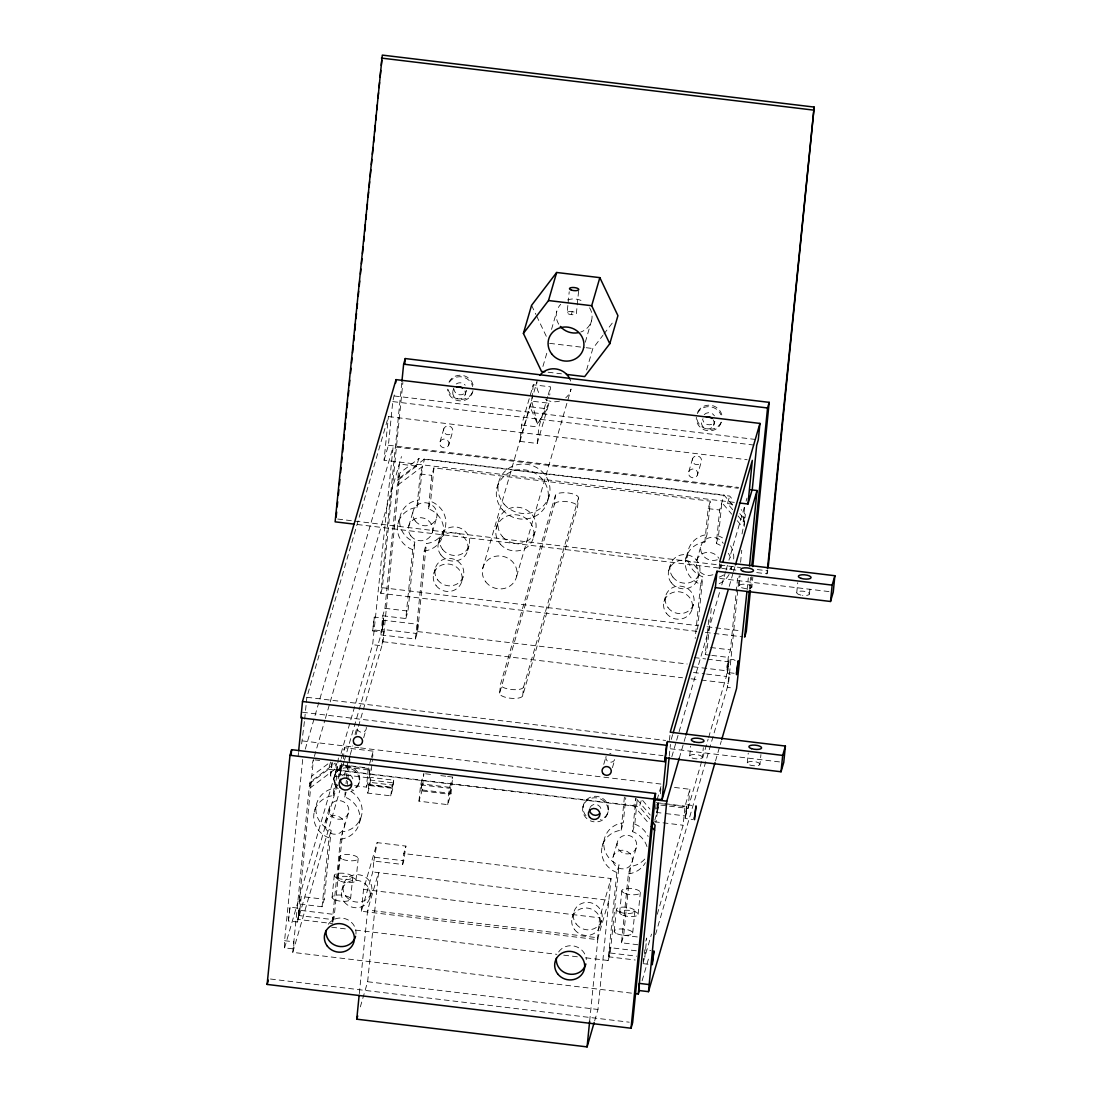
<?xml version="1.0" encoding="UTF-8"?>
<svg xmlns="http://www.w3.org/2000/svg" width="1102" height="1102" viewBox="0 0 1102 1102"><rect width="100%" height="100%" fill="white"/><g stroke="black" fill="none" stroke-linecap="round" stroke-linejoin="round"><path stroke-width="0.75" stroke-dasharray="5 3.75" d="M284.578 940.695L293.793 941.797L293.779 948.96L284.578 947.858L284.578 940.695L302.719 759.085M332.253 762.777L330.531 775.904L338.218 776.827M383.372 621.266L383.372 620.219L417.865 624.297L417.768 627.41L416.79 633.512L382.242 629.352L383.482 618.167L374.267 617.065L372.669 630.867L381.884 631.983L382.931 625.633M299.041 912.236L299.041 910.197L297.981 919.412L332.529 923.572M383.317 622.175L383.482 618.167M643.458 958.96L643.458 960.985L643.995 958.409M644.642 953.423L644.739 949.8L650.883 950.544M340.215 771.276L340.105 774.375L368.894 777.847L370.024 768.714L341.179 765.174L339.65 776.896M341.083 768.273L341.344 763.204L340.091 770.587M332.529 921.534L333.589 914.357L299.041 910.197M383.482 621.211L382.917 626.404M392.229 787.379L392.298 785.051L369.266 782.268L369.198 784.61L392.229 787.379L393.717 780.175L370.685 777.406L369.198 784.61M298.16 755.889L298.49 752.528M301.631 743.919L304.51 720.777M304.689 719.096L306.191 703.985M306.356 702.305L306.866 697.277L388.414 416.57L747.197 459.754M631.474 993.136L292.788 952.376L309.593 783.577L311.77 776.097L313.395 759.733L311.232 767.212M338.369 758.024L335.366 788.15L333.975 788.316A23.238 21.888 16.2 0 0 315.985 807.16A23.238 21.888 16.2 0 0 329.829 829.834L331.151 830.329L324.264 899.26L322.087 906.739L299.055 903.971L311.315 781.222L335.201 763.176M350.794 791.36A23.238 21.888 16.2 0 1 361.869 814.075A23.238 21.888 16.2 0 1 344.058 831.542L342.667 831.707L333.878 919.743L299.317 915.583L301.232 896.491L324.264 899.26M322.087 906.739L328.975 837.809L331.151 830.329M328.975 837.809L327.652 837.313A23.238 21.888 16.2 0 1 313.808 814.64A23.238 21.888 16.2 0 1 331.798 795.809L333.19 795.644L336.358 763.838M338.135 778.88L340.89 759.967M343.342 758.851L344.458 747.721L373.247 751.178L372.614 757.542M332.06 897.386L334.25 875.567M332.198 922.154L340.49 839.201L342.667 831.707M340.49 839.201L341.882 839.035A23.238 21.888 16.2 0 0 359.872 820.191A23.238 21.888 16.2 0 0 346.028 797.517L344.706 797.021L345.201 792.007M346.042 783.632L346.372 780.285M346.538 778.618L347.874 765.229M337.501 878.666L339.678 856.846M347.378 784.514L347.709 781.166M347.874 779.5L349.885 759.416M734.29 502.374L384.061 460.223L388.414 416.57M384.061 460.223L388.4 445.249L392.767 401.596L394.723 392.711M341.055 753.437L372.641 644.698L393.138 446.723L738.257 488.269M696.822 631.363L380.755 593.317L401.762 382.986M350.574 898.97L352.75 877.137M380.755 593.317L382.38 587.697L402.877 382.504M356.001 880.25L358.191 858.43M344.458 760.215L380.879 634.876L382.78 615.784L384.956 608.304L397.216 485.541L399.392 478.061L424.601 459.011L724.028 495.046L733.904 506.7M354.582 785.685L366.443 787.117L368.343 768.025L339.554 764.554M416.57 466.132L397.67 480.417L399.296 464.052L416.57 466.132L418.746 458.652L729.689 496.065L733.863 500.997M393.717 780.175L392.904 788.371L390.728 795.851L367.696 793.082L369.266 782.268M356.015 734.772L383.041 641.736L399.847 472.937L418.746 458.652M366.443 787.117L371.333 770.27L372.448 759.14M367.696 793.082L369.859 785.588L370.685 777.406M361.36 911.244L363.536 889.424L377.132 842.631L405.922 846.102L403.745 860.758L402.657 864.491L373.867 861.034L372.779 871.944L361.36 911.244L597.436 939.662L608.855 900.362L372.779 871.944M359.321 993.605L367.655 910.059L378.537 872.632L367.641 981.744L359.596 1009.418M382.78 615.784L405.812 618.553L412.699 549.622L414.875 542.143L413.553 541.647A23.238 21.888 16.2 0 1 399.709 518.973A23.238 21.888 16.2 0 1 417.699 500.129L419.091 499.964L422.424 466.49L397.216 485.541M412.699 549.622L411.377 549.127A23.238 21.888 16.2 0 1 397.533 526.453A23.238 21.888 16.2 0 1 415.523 507.623L416.914 507.457L420.261 473.984L424.601 459.011M405.812 618.553L407.988 611.073L414.875 542.143M390.728 795.851L392.298 785.051M380.879 634.876L415.426 639.036L424.215 551.014L426.391 543.52L427.783 543.355A23.238 21.888 16.2 0 0 445.773 524.511A23.238 21.888 16.2 0 0 431.929 501.851L430.607 501.355L433.954 467.882L710.335 501.148L706.988 534.622L704.812 542.101L703.42 542.267A23.238 21.888 16.2 0 0 685.43 561.111A23.238 21.888 16.2 0 0 699.274 583.784L700.596 584.28L695.197 638.444M424.215 551.014L425.606 550.835A23.238 21.888 16.2 0 0 443.596 532.004A23.238 21.888 16.2 0 0 429.752 509.331L428.43 508.835L431.777 475.361L433.954 467.882M415.426 639.036L417.603 631.556L426.391 543.52M402.657 864.491L403.745 853.582L405.922 846.102M418.967 801.182L420.606 784.817L423.871 773.59L422.231 789.955L418.967 801.182L447.756 804.653L451.021 793.426L452.66 777.062L447.577 776.442M447.756 804.653L449.396 788.288L452.66 777.062M519.951 441.379L531.646 401.142L548.92 403.222L537.225 443.459L519.951 441.379L521.59 425.014L533.272 384.777L550.545 386.857L549.733 395.039M499.633 693.048L500.501 684.314L555.422 495.308A11.612 3.843 5.7 0 1 568.026 492.952A11.612 3.843 5.7 0 1 578.454 498.09L577.586 506.81L522.665 695.817A11.612 3.843 5.7 0 1 510.061 698.186A11.612 3.843 5.7 0 1 499.633 693.048L554.554 504.041L555.422 495.308M533.272 384.777L531.646 401.142L537.556 424.132L547.281 408.842L530.007 406.762L537.556 424.132L548.92 403.222M537.225 443.459L538.864 427.094L547.749 396.513M522.665 695.817L523.546 687.097L578.454 498.09M578.578 291.245L576.36 313.684A4.642 1.529 5.6 0 1 572.53 314.717L570.147 314.442A4.642 1.529 5.6 0 1 567.144 312.582L567.943 304.565M568.095 302.967L569.211 291.741M597.436 939.662L599.626 917.828L611.031 878.528L403.745 853.582M589.639 1021.32L597.987 937.788L367.655 910.059M594.653 1020.865L597.959 1009.473L611.031 878.528M585.906 957.817L608.084 960.489L616.872 872.467L619.048 864.974L617.726 864.478A23.238 21.888 16.2 0 1 603.882 841.818A23.238 21.888 16.2 0 1 621.872 822.974L623.264 822.808L625.771 797.696M616.872 872.467L615.55 871.971A23.238 21.888 16.2 0 1 601.706 849.298A23.238 21.888 16.2 0 1 619.696 830.453L621.087 830.288L624.435 796.815M608.084 960.489L610.26 953.01L619.048 864.974M614.213 931.342L616.39 909.522M619.641 912.635L621.831 890.815M637.962 944.758L621.5 942.789L628.388 873.845L630.564 866.365L631.956 866.2A23.238 21.888 16.2 0 0 646.048 857.521M646.957 846.611A23.238 21.888 16.2 0 0 633.925 832.175L632.603 831.679L635.95 798.206L633.774 805.686L649.133 823.814M621.5 942.789L623.677 935.295L630.564 866.365M632.603 831.679L634.78 824.186L637.287 799.088M632.713 932.926L634.89 911.106M638.154 914.205L640.331 892.386M655.621 809.033L656.089 804.267M658.721 802.945L655.938 822.175M660.346 793.784L661.145 785.836L656.696 801.14M669.41 740.379L670.071 733.836M669.258 756.179L670.443 744.429M704.812 542.101L708.159 508.628L710.335 501.148M697.538 629.27L702.773 576.787L701.451 576.291A23.238 21.888 16.2 0 1 687.607 553.617A23.238 21.888 16.2 0 1 705.597 534.787L706.988 534.622M689.7 755.944L690.678 746.123M657.26 914.288L683.13 825.233L685.045 806.141L689.935 789.294L673.005 787.255M654.795 820.232L659.244 804.928L688.034 808.4L689.935 789.294M710.17 655.194L705.239 654.602L708.765 619.283M720.24 545.311A23.238 21.888 16.2 0 0 717.664 543.989L716.328 543.493L719.675 510.019L724.028 495.046M711.272 608.442L707.401 647.108L705.239 654.602M716.328 543.493L718.504 535.999L721.851 502.526L731.728 514.179M719.069 568.412L719.551 563.508M702.36 757.46A6.392 2.108 5.7 0 0 693.378 754.539A6.392 2.108 5.7 0 0 692.345 758.107A6.392 2.108 5.7 0 0 702.36 757.46L703.338 747.652M708.627 737.486L726.356 676.463L728.27 657.371L730.447 649.877L737.761 576.566M737.941 515.86L743.147 522.004L744.787 505.639L728.945 560.147M742.018 533.947L744.883 519.648L739.387 513.174M655.538 934.537L728.532 683.309L739.208 575.767M740.613 562.268L741.756 550.242M744.194 526.467L745.324 514.524L741.15 509.592M739.18 585.617L740.158 575.795M747.115 589.901L748.313 577.903M749.443 589.239L750.641 577.269M750.558 588.757L751.757 576.787M751.853 587.146A6.392 2.108 5.7 0 0 742.858 584.212A6.392 2.108 5.7 0 0 741.825 587.779A6.392 2.108 5.7 0 0 751.853 587.146L752.831 577.324M747.28 762.873L748.258 753.052M756.73 572.585L766.964 573.811L767.309 570.395M759.939 764.402A6.392 2.108 5.7 0 0 750.958 761.468A6.392 2.108 5.7 0 0 749.925 765.036A6.392 2.108 5.7 0 0 759.939 764.402L760.931 754.581M796.76 592.545L797.738 582.724M809.433 594.074L810.245 585.892M373.867 861.034L377.132 842.631M299.069 912.897L297.609 922.043L288.393 920.928L290.005 907.125L299.303 908.351L297.981 919.412M341.014 769.637L341.179 765.174M383.138 624.6L383.331 622.837M686.491 811.21L686.835 804.791L685.141 818.483L692.91 819.516M340.78 771.441L340.945 769.458M686.27 813.014L686.656 806.76L657.866 803.289L656.737 812.422L663.583 813.317M340.807 770.656L339.747 777.006M382.683 622.038L381.884 631.983M686.284 812.243L685.224 818.593M644.05 958.699L643.361 962.804M340.642 771.799L340.105 774.375M332.9 921.988L333.589 914.357M382.78 626.776L382.242 629.352M686.133 813.386L685.596 815.962L665.277 813.51M382.945 621.707L383.317 620.137M331.991 762.446L330.531 775.904M305.282 749.112L393.138 446.723M314.359 756.427L324.925 720.088M325.393 718.435L329.718 703.572M330.201 701.919L401.472 456.572M397.67 480.417L399.847 472.937M311.315 781.222L309.139 788.701L334.361 769.651L336.096 763.658M314.263 811.926L316.439 804.446M397.987 523.739L400.164 516.259M309.593 783.577L328.506 769.292L330.669 761.813L311.77 776.097M284.578 947.858L338.19 763.328M299.055 903.971L301.232 896.491M341.344 758.438L344.458 747.721M408.801 525.998L413.154 511.025M325.283 821.817L329.636 806.857M333.19 795.644L335.366 788.15M416.914 507.457L419.091 499.964M299.317 915.583L337.653 783.646M343.989 761.868L342.543 766.813L371.333 770.27M452.894 391.155L453.693 388.414M355.009 734.428L357.379 726.232M440.029 441.792L443.83 428.692M292.788 952.376L339.843 790.451M344.044 775.973L349.926 755.752M350.271 754.553L352.805 745.834M348.921 760.559L350.216 756.068M344.706 797.021L346.882 789.542M428.43 508.835L430.607 501.355M363.674 737.748L366.057 729.565M448.693 445.112A4.642 4.38 16.2 0 0 443.583 439.092A4.642 4.38 16.2 0 0 440.8 446.145A4.642 4.38 16.2 0 0 448.693 445.112L452.509 432.025A4.642 4.38 16.2 0 0 447.398 425.992A4.642 4.38 16.2 0 0 444.602 433.045A4.642 4.38 16.2 0 0 452.509 432.025M465.182 394.695L466.38 390.576A6.392 6.02 16.2 0 1 453.886 388.923M344.044 827.988A9.877 9.298 16.2 0 0 332.515 815.714A9.877 9.298 16.2 0 0 327.432 831.004A9.877 9.298 16.2 0 0 344.044 827.988L348.397 813.014A9.877 9.298 16.2 0 0 336.868 800.741A9.877 9.298 16.2 0 0 331.771 816.031A9.877 9.298 16.2 0 0 348.397 813.014M358.935 783.302L359.362 781.814M472.992 390.7L472.565 392.188A12.783 12.039 16.2 0 1 459.038 400.811A12.783 12.039 16.2 0 1 447.536 389.185M432.328 532.459L436.681 517.485M369.68 763.424L371.016 758.837M371.47 757.308L373.247 751.178M438.431 542.804L440.056 537.184M359.417 822.905L361.594 815.411M443.142 534.718L445.318 527.224M341.827 890.154L343.452 884.534M433.706 573.894L435.331 568.274M467.565 550.793L469.19 545.187M369.831 897.841L371.47 892.221M461.71 581.58L463.35 575.974M496.933 488.241L498.559 482.621M551.523 329.388L556.799 311.219M482.648 568.646L537.018 381.512A17.425 16.42 16.2 0 0 540.09 394.695M542.928 366.47L546.771 353.274M496.244 528.313L498.421 520.819M571.346 314.607L572.213 311.618L573.371 311.838A4.642 1.529 5.6 0 1 576.36 313.684M548.217 394.902L550.545 386.857M516.673 576.208L571.043 389.075A17.425 16.42 16.2 0 1 565.767 397.781M585.286 342.226L591.526 320.751M533.492 537.363L535.668 529.869M547.722 500.583L549.361 494.963M586.608 369.983L592.835 348.521L602.877 335.38M583.027 806.485L583.468 804.983M603.758 764.361L606.128 756.179A4.642 4.38 16.2 0 0 610.04 762.198A4.642 4.38 16.2 0 0 615.026 757.239M688.778 471.725L692.579 458.625M668.749 570.519L670.388 564.913M612.423 767.695L614.806 759.498M697.442 475.058A4.642 4.38 16.2 0 0 692.332 469.039A4.642 4.38 16.2 0 0 689.549 476.092A4.642 4.38 16.2 0 0 697.442 475.058L701.244 461.958A4.642 4.38 16.2 0 0 696.147 455.939A4.642 4.38 16.2 0 0 693.351 462.992A4.642 4.38 16.2 0 0 701.244 461.958M713.628 425.441L714.826 421.336A6.392 6.02 16.2 0 1 702.773 419.876M572.145 917.87L573.77 912.263M664.024 601.609L665.663 596.003M607.684 813.248L608.111 811.747M602.16 846.584L604.337 839.104M685.885 558.397L688.061 550.917M696.698 560.656L701.051 545.683M613.18 856.474L617.533 841.501M621.087 830.288L623.264 822.808M697.883 578.522L699.508 572.902M600.149 925.57L601.788 919.95M692.042 609.31L693.668 603.689M700.596 584.28L702.773 576.787M649.863 819.02L639.435 806.719L641.171 800.727M732.72 509.703L727.513 503.559L729.689 496.065M631.942 862.632A9.877 9.298 16.2 0 0 620.426 850.372A9.877 9.298 16.2 0 0 615.329 865.662A9.877 9.298 16.2 0 0 631.942 862.632L636.295 847.672A9.877 9.298 16.2 0 0 624.765 835.399A9.877 9.298 16.2 0 0 619.682 850.689A9.877 9.298 16.2 0 0 636.295 847.672M720.226 567.117L721.107 564.114M671.256 739.428L672.688 734.469M720.942 568.412L721.893 565.133M656.709 808.799L658.445 802.807M671.834 756.716L676.16 741.839M676.642 740.2L719.826 591.526M721.755 584.928L725.584 571.704M726.066 570.051L728.463 561.8M746.095 501.148L746.963 498.145M743.147 522.004L745.324 514.524M731.921 566.373L731.039 569.362A23.238 21.888 16.2 0 0 731.494 566.648M679.273 758.217L685.513 736.728M729.207 586.374L733.037 573.15M733.519 571.497L734.965 566.538M645.841 941.067L646.709 938.064L644.808 957.17L651.516 934.083M688.034 808.4L708.145 739.125M642.122 980.739L648.844 957.597M766.964 573.811L767.832 570.822L755.889 569.376M715.501 761L719.799 746.164M720.281 744.511L721.245 741.219M372.669 630.867L374.363 617.175M288.393 920.928L290.005 907.125M299.207 908.227L297.609 922.043M417.865 624.297L416.79 633.512M370.024 768.714L368.894 777.847M421.859 783.99L421.019 790.837L449.809 794.308L450.442 790.616L450.649 787.462L421.818 783.935L421.019 790.837M450.649 787.462L449.809 794.308M656.806 812.491L657.866 803.289M636.295 950.792L609.971 947.624L609.13 952.541L608.91 956.839L635.234 960.007M728.863 661.806L727.733 670.925L728.863 661.806L707.415 659.148M608.91 956.839L609.971 947.624M686.656 806.76L685.596 815.962M735.13 660.484C725.998 653.858 722.94 678.598 733.477 674.328M727.334 673.584L728.987 659.74M603.882 334.058L613.924 320.916M628.388 873.845L629.779 873.679A23.238 21.888 16.2 0 0 645.359 862.687M572.213 311.618L570.988 311.549A4.642 1.529 5.6 0 0 567.144 312.582M549.65 343.356L584.528 347.529M586.195 347.722L592.835 348.521M548.135 372.228L561.428 373.812M394.392 395.99L756.592 439.588M392.767 401.596L754.966 445.194M521.59 425.014L538.864 427.094M388.4 445.249L738.643 487.401M727.513 503.559L733.794 504.317M420.261 473.984L431.777 475.361M708.159 508.628L719.675 510.019M337.694 519.042L740.53 567.53M357.31 524.511L737.954 570.326M719.771 578.44L829.861 591.691M382.38 587.697L698.448 625.743M706.988 626.776L741.164 630.881M705.363 632.383L742.955 636.915M384.956 608.304L407.988 611.073M710.694 647.508L730.447 649.877M711.809 655.387L728.27 657.371M694.246 657.563L705.762 658.955M417.603 631.556L687.166 663.996M693.186 666.779L727.733 670.925M374.832 630.041L384.033 631.157L381.857 645.813L372.641 644.698M734.125 673.294L729.524 672.73L727.348 687.386L733.491 688.13M693.461 672.495L704.977 673.887M706.616 674.08L726.356 676.463M383.041 641.736L682.579 677.785M691.092 678.804L699.591 679.838M701.299 680.03L728.532 683.309M306.866 697.277L665.649 740.461M670.292 748.768L783.756 762.419M302.513 712.25L663.005 755.641M302.499 740.916L358.88 747.707M360.588 747.914L661.283 784.101M314.965 759.912L319.676 760.49M686.835 804.791L694.508 805.714M425.565 773.797L434.023 774.816M440.8 775.629L445.883 776.235M656.255 802.669L685.045 806.141M334.361 769.651L633.774 805.686M328.506 769.292L639.435 806.719M420.606 784.817L449.396 788.288M369.928 780.023L392.959 782.806M422.231 789.955L451.021 793.426M368.509 784.899L391.541 787.668M369.859 785.588L392.904 788.371M654.34 821.775L683.13 825.233M374.955 857.287L403.745 860.758M363.536 889.424L599.626 917.828M623.677 935.295L638.485 937.086M610.26 953.01L636.584 956.178M643.058 963.644L649.202 964.374M331.702 927.223L347.047 929.069M355.588 930.102L556.896 954.332M563.728 955.158L577.379 956.798M367.641 981.744L597.959 1009.473M270.458 979.017L629.242 1022.201M718.504 535.999L719.826 536.495A23.238 21.888 16.2 0 1 722.416 537.831M634.78 824.186L636.102 824.682A23.238 21.888 16.2 0 1 648.155 836.501M737.21 520.654L742.707 527.128M642.659 800.465L649.946 809.075M637.052 799.501L650.221 815.039M531.563 305.337L535.903 314.469M536.619 315.985L546.757 337.281M464.989 390.948A6.392 6.02 16.2 0 1 458.363 398.924A6.392 6.02 16.2 0 1 453.707 389.461M713.269 419.958A6.392 6.02 16.2 0 1 711.575 427.838A6.392 6.02 16.2 0 1 703.104 426.818A6.392 6.02 16.2 0 1 703.021 418.719M472.345 392.477A12.783 12.039 16.2 0 1 459.465 399.31A12.783 12.039 16.2 0 1 448.252 389.571M448.996 382.16A12.783 12.039 16.2 0 1 462.854 375.465A12.783 12.039 16.2 0 1 473.364 386.94M721.094 422.41A12.783 12.039 16.2 0 1 707.236 429.105A12.783 12.039 16.2 0 1 696.726 417.63M697.745 412.093A12.783 12.039 16.2 0 1 711.603 405.412A12.783 12.039 16.2 0 1 722.113 416.887M456.242 383.978A6.392 6.02 16.2 0 1 465.196 385.163M704.206 414.6A6.392 6.02 16.2 0 1 714.454 415.84M721.314 422.135A12.783 12.039 16.2 0 1 706.795 430.593A12.783 12.039 16.2 0 1 696.312 417.231M697.304 413.594A12.783 12.039 16.2 0 1 709.178 406.666A12.783 12.039 16.2 0 1 720.818 414.655M449.492 382.008A12.783 12.039 16.2 0 1 462.427 376.967A12.783 12.039 16.2 0 1 472.648 386.554M558.618 951.976A15.097 14.23 16.2 0 1 575.065 946.287A15.097 14.23 16.2 0 1 586.319 959.58M585.988 815.769A12.783 12.039 16.2 0 1 588.743 798.082A12.783 12.039 16.2 0 1 607.064 803.11A12.783 12.039 16.2 0 1 600.466 819.75M341.84 775.78A6.392 6.02 16.2 0 1 352.943 780.684M338.19 788.743A12.783 12.039 16.2 0 1 338.493 770.353A12.783 12.039 16.2 0 1 357.558 774.1A12.783 12.039 16.2 0 1 351.29 791.305M337.24 785.836A12.783 12.039 16.2 0 1 339.995 768.135A12.783 12.039 16.2 0 1 358.315 773.163A12.783 12.039 16.2 0 1 351.731 789.817M590.052 807.518A5.813 5.469 16.2 0 1 601.003 808.84M586.939 818.676A12.783 12.039 16.2 0 1 590.052 798.702A12.783 12.039 16.2 0 1 608.084 810.122A12.783 12.039 16.2 0 1 590.3 820.811M328.3 924.247A15.097 14.23 16.2 0 1 345.863 918.93A15.097 14.23 16.2 0 1 355.96 934.097M800.878 595.094A6.392 2.108 5.7 0 1 798.633 591.402A6.392 2.108 5.7 0 1 809.088 593.124A6.392 2.108 5.7 0 1 802.49 595.369M609.695 753.479A4.642 4.38 16.2 0 1 610.907 753.479M366.277 727.306A4.642 4.38 16.2 0 1 361.897 732.293A4.642 4.38 16.2 0 1 357.117 727.348M589.598 307.789A18.004 16.971 16.2 0 1 580.768 332.033M558.728 324.195A18.004 16.971 16.2 0 1 560.711 304.304M567.558 299.937A18.004 16.971 16.2 0 1 583.771 301.893M559.554 401.087A17.425 16.42 16.2 0 1 548.837 400.866M547.694 400.453A17.425 16.42 16.2 0 1 545.504 399.392M569.803 378.909A17.425 16.42 16.2 0 1 570.657 381.085M717.292 559.775A12.205 11.488 16.2 0 1 701.767 553.383A12.205 11.488 16.2 0 1 707.195 538.506A12.205 11.488 16.2 0 1 723.27 543.355M731.26 567.007A23.238 21.888 16.2 0 1 729.772 569.335M723.642 574.982A23.238 21.888 16.2 0 1 718.476 577.324M730.557 545.807A23.238 21.888 16.2 0 1 733.216 561.882M712.939 574.748A12.205 11.488 16.2 0 1 697.428 568.356A12.205 11.488 16.2 0 1 702.842 553.48A12.205 11.488 16.2 0 1 718.917 558.328M720.556 565.34A12.205 11.488 16.2 0 1 719.62 568.811M729.083 574.486A23.238 21.888 16.2 0 1 718.972 583.798M728.381 553.3A23.238 21.888 16.2 0 1 731.315 561.138M523.546 687.097A11.612 3.843 5.7 0 1 510.942 689.453A11.612 3.843 5.7 0 1 500.501 684.314M554.554 504.041A11.612 3.843 5.7 0 1 567.144 501.685A11.612 3.843 5.7 0 1 577.586 506.81M440.924 554.953A15.097 14.23 16.2 0 0 466.793 552.901A15.097 14.23 16.2 0 0 451.269 532.542A15.097 14.23 16.2 0 0 440.924 554.953M671.242 582.669A15.097 14.23 16.2 0 0 697.111 580.616A15.097 14.23 16.2 0 0 681.587 560.271A15.097 14.23 16.2 0 0 671.242 582.669M502.443 509.771A26.145 24.63 16.2 0 0 546.812 503.531A26.145 24.63 16.2 0 0 517.72 469.92A26.145 24.63 16.2 0 0 502.443 509.771M672.867 577.062A15.097 14.23 16.2 0 0 698.751 574.996A15.097 14.23 16.2 0 0 683.226 554.65A15.097 14.23 16.2 0 0 672.867 577.062M442.549 549.333A15.097 14.23 16.2 0 0 468.419 547.281A15.097 14.23 16.2 0 0 452.894 526.935A15.097 14.23 16.2 0 0 442.549 549.333M504.082 504.151A26.145 24.63 16.2 0 0 548.452 497.925A26.145 24.63 16.2 0 0 519.345 464.314A26.145 24.63 16.2 0 0 504.082 504.151M485.734 581.828A17.425 16.42 16.2 0 0 515.584 579.459A17.425 16.42 16.2 0 0 497.663 555.987A17.425 16.42 16.2 0 0 485.734 581.828M415.165 520.847A12.205 11.488 16.2 0 0 436.061 519.18A12.205 11.488 16.2 0 0 423.526 502.746A12.205 11.488 16.2 0 0 415.165 520.847M666.421 613.304A14.519 13.679 16.2 0 0 691.298 611.321A14.519 13.679 16.2 0 0 676.366 591.76A14.519 13.679 16.2 0 0 666.421 613.304M436.103 585.575A14.519 13.679 16.2 0 0 460.98 583.605A14.519 13.679 16.2 0 0 446.048 564.031A14.519 13.679 16.2 0 0 436.103 585.575M502.457 536.605A19.175 18.059 16.2 0 0 534.993 532.046A19.175 18.059 16.2 0 0 513.67 507.388A19.175 18.059 16.2 0 0 502.457 536.605M617.34 933.904A9.298 3.072 5.7 0 0 632.534 933.546A9.298 3.072 5.7 0 0 620.509 928.945A9.298 3.072 5.7 0 0 617.34 933.904M622.782 915.197A9.298 3.072 5.7 0 0 637.975 914.839A9.298 3.072 5.7 0 0 625.95 910.238A9.298 3.072 5.7 0 0 622.782 915.197M335.201 899.948A9.298 3.072 5.7 0 0 350.395 899.59A9.298 3.072 5.7 0 0 338.369 894.989A9.298 3.072 5.7 0 0 335.201 899.948M340.642 881.228A9.298 3.072 5.7 0 0 355.822 880.884A9.298 3.072 5.7 0 0 343.796 876.283A9.298 3.072 5.7 0 0 340.642 881.228M337.377 878.129A9.298 3.072 5.7 0 0 352.571 877.771A9.298 3.072 5.7 0 0 340.546 873.17A9.298 3.072 5.7 0 0 337.377 878.129M342.818 859.408A9.298 3.072 5.7 0 0 358.012 859.05A9.298 3.072 5.7 0 0 345.987 854.449A9.298 3.072 5.7 0 0 342.818 859.408M619.517 912.084A9.298 3.072 5.7 0 0 634.711 911.726A9.298 3.072 5.7 0 0 622.685 907.125A9.298 3.072 5.7 0 0 619.517 912.084M624.958 893.364A9.298 3.072 5.7 0 0 640.152 893.019A9.298 3.072 5.7 0 0 628.126 888.419A9.298 3.072 5.7 0 0 624.958 893.364M410.812 535.82A12.205 11.488 16.2 0 0 431.708 534.153A12.205 11.488 16.2 0 0 419.173 517.72A12.205 11.488 16.2 0 0 410.812 535.82M668.06 607.684A14.519 13.679 16.2 0 0 692.938 605.714A14.519 13.679 16.2 0 0 678.005 586.14A14.519 13.679 16.2 0 0 668.06 607.684M437.728 579.955A14.519 13.679 16.2 0 0 462.606 577.985A14.519 13.679 16.2 0 0 447.674 558.425A14.519 13.679 16.2 0 0 437.728 579.955M345.849 896.215A14.519 13.679 16.2 0 0 370.727 894.245A14.519 13.679 16.2 0 0 355.794 874.685A14.519 13.679 16.2 0 0 345.849 896.215M344.223 901.835A14.519 13.679 16.2 0 0 369.101 899.852A14.519 13.679 16.2 0 0 354.169 880.291A14.519 13.679 16.2 0 0 344.223 901.835M576.167 923.944A14.519 13.679 16.2 0 0 601.045 921.961A14.519 13.679 16.2 0 0 586.126 902.4A14.519 13.679 16.2 0 0 576.167 923.944M574.541 929.551A14.519 13.679 16.2 0 0 599.419 927.581A14.519 13.679 16.2 0 0 584.487 908.02A14.519 13.679 16.2 0 0 574.541 929.551M500.294 544.099A19.175 18.059 16.2 0 0 532.831 539.525A19.175 18.059 16.2 0 0 511.493 514.882A19.175 18.059 16.2 0 0 500.294 544.099"/><path stroke-width="1.5" d="M648.486 984.485L639.27 983.383L639.27 990.546L648.486 991.662L666.793 801.182L679.273 758.217M267.125 984.43L290.005 755.283L291.644 749.677L655.552 793.468L632.658 1022.615L631.033 1028.235L267.125 984.43L268.351 980.215M291.135 754.801L291.644 749.677M302.513 701.492L300.887 717.857L664.795 761.661L667.509 741.55L782.682 755.407L785.395 746.054L670.236 732.196L716.989 571.263L832.148 585.121L834.875 575.726L719.716 561.868L759.939 423.416L396.031 379.625L302.513 701.492L666.421 745.296L667.509 741.55M298.656 750.861L302.017 717.278M768.177 567.392L814.158 107.073L382.311 55.1L335.118 521.838L353.894 524.097M336.151 517.127L336.675 511.989M337.184 506.865L337.694 501.727M338.383 494.881L338.893 489.756M339.402 484.618L339.912 479.48M340.601 472.634L341.11 467.51M341.62 462.372L342.143 457.234M342.653 452.109L343.328 445.263M343.852 440.125L344.361 434.987M344.871 429.863L345.56 423.016M346.069 417.878L346.579 412.74M347.089 407.616L347.612 402.478M348.287 395.632L348.811 390.494M349.32 385.369L349.83 380.231M350.519 373.385L351.028 368.247M351.538 363.123L352.048 357.985M352.571 352.847L353.246 346M353.756 340.876L354.279 335.738M354.789 330.6L355.464 323.768M355.987 318.63L356.497 313.491M357.007 308.367L357.516 303.229M358.205 296.383L358.715 291.245M359.224 286.121L359.748 280.982M360.423 274.136L360.946 268.998M361.456 263.874L361.966 258.736M362.475 253.598L363.164 246.752M363.674 241.627L364.183 236.489M364.707 231.351L365.382 224.505M365.892 219.381L366.415 214.243M366.925 209.105L367.434 203.98M368.123 197.134L368.633 191.996M369.142 186.858L369.652 181.734M370.176 176.595L370.851 169.749M371.36 164.611L371.884 159.487M372.393 154.349L373.082 147.503M373.592 142.378L374.101 137.24M374.611 132.102L375.3 125.256M375.81 120.132L376.319 114.994M376.843 109.856L377.352 104.731M378.027 97.885L378.551 92.747M379.06 87.609L379.57 82.485M380.08 77.347L380.769 70.5M381.278 65.362L381.788 60.238M395.701 382.89L396.031 379.625M401.927 381.278L403.635 364.17L405.274 358.563L769.182 402.354L752.776 566.524M404.751 363.688L405.274 358.563M594.171 1022.491L587.09 1046.9L356.759 1019.185L359.142 995.313M587.09 1046.9L589.639 1021.32M631.033 1028.235L653.913 799.088L655.552 793.468M634.876 993.549L638.278 993.963L655.07 825.164L651.943 821.472M664.795 761.661L666.421 745.296M653.527 798.661L662.068 799.694L666.255 757.721M669.093 757.859L666.407 784.72L662.068 799.694M673.17 732.83L715.35 587.628L716.989 571.263M739.428 502.994L747.969 504.013L752.322 460.374L722.843 561.868M759.939 423.416L758.3 439.781L756.675 445.401L752.308 489.054L747.969 504.013M746.949 591.609L736.563 688.502L721.714 739.58M749.512 565.918L757.046 490.528L750.214 489.701M749.277 590.947L744.663 637.121L746.288 631.501L750.393 590.465M751.839 565.298L767.543 407.974L769.182 402.354M767.488 568.673L814.158 107.073M665.883 757.914L781.043 771.772L782.682 755.407M785.395 746.054L783.756 762.419L781.043 771.772M715.35 587.628L830.522 601.485L832.148 585.121M834.875 575.726L833.25 592.091L830.522 601.485M544.815 371.829L541.495 371.429L523.409 333.41L531.563 305.337L556.662 272.483L599.846 277.635L617.933 315.654L609.778 343.728L584.68 376.595L566.414 374.404M523.409 333.41L548.507 300.543L556.662 272.483M356.759 1019.185L357.709 1015.92M609.778 343.728L591.691 305.709L599.846 277.635M685.995 735.075L728.243 589.666M735.447 564.885L757.046 490.528M638.278 993.963L639.243 990.657M648.486 991.662L715.019 762.639M548.507 300.543L591.691 305.709M381.444 58.089L813.29 110.076M403.635 364.17L767.543 407.974M290.005 755.283L653.913 799.088M654.836 799.735L666.793 801.182M651.337 826.404L654.629 830.288M456.779 387.201A6.392 6.02 16.2 0 1 462.523 387.973M706.396 416.928A6.392 6.02 16.2 0 1 711.988 418.457M585.878 964.016A15.097 14.23 16.2 0 1 568.728 974.016A15.097 14.23 16.2 0 1 556.345 958.217M351.373 784.073A6.392 6.02 16.2 0 1 340.27 779.155M599.695 813.634A5.813 5.469 16.2 0 1 589.598 809.171M355.56 936.301A15.097 14.23 16.2 0 1 338.41 946.301A15.097 14.23 16.2 0 1 326.027 930.487M578.068 332.735A18.004 16.971 16.2 0 1 560.339 326.426M539.884 375.3A17.425 16.42 16.2 0 1 569.803 378.909M694.356 818.015L694.439 819.709L696.051 805.893L694.356 818.015M736.508 672.702L736.549 674.686L738.202 660.842L736.508 672.702M652.246 962.583L652.274 964.746L653.954 950.916L652.246 962.583M557.612 973.782A15.097 14.23 16.2 0 0 583.481 971.73A15.097 14.23 16.2 0 0 567.957 951.384A15.097 14.23 16.2 0 0 557.612 973.782M340.298 787.489A6.392 6.02 16.2 0 0 351.249 786.621A6.392 6.02 16.2 0 0 344.678 778.012A6.392 6.02 16.2 0 0 340.298 787.489M589.515 817.119A5.813 5.469 16.2 0 0 599.46 816.32A5.813 5.469 16.2 0 0 593.496 808.496A5.813 5.469 16.2 0 0 589.515 817.119M327.294 946.067A15.097 14.23 16.2 0 0 353.163 944.001A15.097 14.23 16.2 0 0 337.639 923.655A15.097 14.23 16.2 0 0 327.294 946.067M801.044 578.343A6.392 2.108 5.7 0 0 811.058 577.71A6.392 2.108 5.7 0 0 802.077 574.776A6.392 2.108 5.7 0 0 801.044 578.343M743.464 571.415A6.392 2.108 5.7 0 0 753.479 570.767A6.392 2.108 5.7 0 0 744.497 567.847A6.392 2.108 5.7 0 0 743.464 571.415M751.564 748.671A6.392 2.108 5.7 0 0 761.578 748.024A6.392 2.108 5.7 0 0 752.597 745.104A6.392 2.108 5.7 0 0 751.564 748.671M693.985 741.742A6.392 2.108 5.7 0 0 703.999 741.095A6.392 2.108 5.7 0 0 695.018 738.175A6.392 2.108 5.7 0 0 693.985 741.742M354.348 743.698A4.642 4.38 16.2 0 0 362.255 742.665A4.642 4.38 16.2 0 0 357.144 736.646A4.642 4.38 16.2 0 0 354.348 743.698M603.097 773.632A4.642 4.38 16.2 0 0 611.004 772.598A4.642 4.38 16.2 0 0 605.893 766.579A4.642 4.38 16.2 0 0 603.097 773.632M551.606 353.783A18.004 16.971 16.2 0 0 582.462 351.331A18.004 16.971 16.2 0 0 563.948 327.06A18.004 16.971 16.2 0 0 551.606 353.783M571.456 290.115A4.642 1.529 5.6 0 0 578.743 289.633A4.642 1.529 5.6 0 0 572.2 287.512A4.642 1.529 5.6 0 0 571.456 290.115"/></g></svg>
